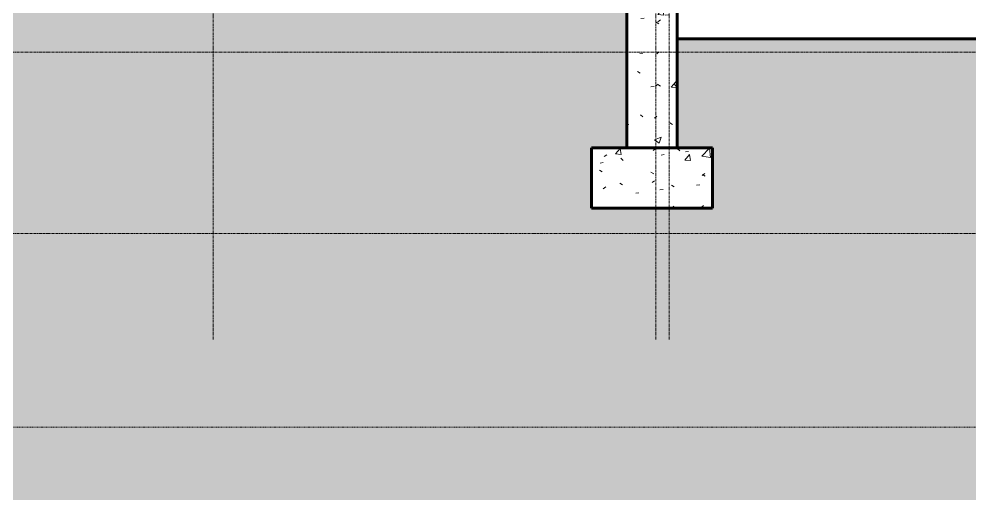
# Model space of a CAD drawing. Header units: inches. Extents: x -3207 to -1935, y -201 to 483.
# Drawn here: x -2751 to -2562.2, y -196.9 to -101.4 of the extents above; entities that cross this region are included whole.
import ezdxf

# ---------------------------------------------------------------- set-up
doc = ezdxf.new("R2010")
doc.units = ezdxf.units.IN
doc.header["$MEASUREMENT"] = 0
doc.linetypes.add('Aligning Line 1_8_', pattern=[0.25, 0.125, -0.125])
doc.linetypes.add('Grid Line 1_2_', pattern=[0.875, 0.5, -0.125, 0.125, -0.125])
for name, color, linetype, lineweight in [('A-FLOR-LEVL-1', 51, 'Grid Line 1_2_', 9), ('A-WALL-PATT-1', 111, 'Continuous', 9), ('C-TOPO', 7, 'Continuous', 9), ('C-TOPO-1', 7, 'Continuous', 60), ('G-ANNO-SYMB', 111, 'Aligning Line 1_8_', 9), ('S-FNDN-1', 32, 'Continuous', 60), ('S-FNDN-2', 32, 'Continuous', 9), ('S-GRID-1', 1, 'Grid Line 1_2_', 9)]:
    doc.layers.add(name, color=color, linetype=linetype, lineweight=lineweight)
pattern_1 = [(50, (-2625.466, 126.9), (13.77135, -1.20496), [1.44, -15.84]), (355, (-2625.466, 126.9), (-2.6644, 14.4422), [1.152, -12.672]), (100.451, (-2624.319, 126.799), (11.1071, 13.23737), [1.224, -13.462]), (46.184, (-2625.466, 130.74), (20.4913, -3.1779), [2.16, -23.76]), (96.636, (-2623.759, 130.475), (17.9459, 18.7032), [1.836, -20.193]), (351.184, (-2625.466, 130.74), (17.9454, 18.7026), [1.728, -19.008]), (21, (-2623.546, 129.78), (11.4605, -7.73037), [1.44, -15.84]), (326, (-2623.546, 129.78), (4.67135, 13.92315), [1.152, -12.672]), (71.451, (-2622.591, 129.136), (16.1321, 6.19284), [1.224, -13.462]), (37.5, (-2625.466, 126.9), (0.23312, 6.39175), [0.634, -11.885, 0.634, -12.23, -12.72]), (37.5, (-2625.466, 126.9), (0.23312, 6.39175), [-25.382, 0.634, -12.086]), (7.5, (-2625.466, 126.9), (5.05073, 7.57304), [0.634, -6.701, 0.634, -11.597, -4.848]), (7.5, (-2625.466, 126.9), (5.05073, 7.57304), [-19.565, 0.634, -4.214]), (327.5, (-2629.748, 126.9), (10.24958, -0.43289), [0.634, -4.166, 0.634, -14.342, -19.872]), (327.5, (-2629.748, 126.9), (10.24958, -0.43289), [-19.776, 0.634, -19.238]), (317.5, (-2631.668, 126.9), (11.1974, 1.92214), [0.634, -5.606, 0.634, -9.312, -14.112]), (317.5, (-2631.668, 126.9), (11.1974, 1.92214), [-16.186, 0.634, -13.478])]

msp = doc.modelspace()

# ---------------------------------------------------------------- hatches: boundary and pattern name
at = {"layer": 'A-WALL-PATT-1'}
h = msp.add_hatch(dxfattribs=at)
h.set_pattern_fill('FP_6', color=256, style=0, pattern_type=2)
h.set_pattern_definition(pattern_1)
h.paths.add_polyline_path([(-2630.33668, -127), (-2620.33668, -127), (-2620.33668, 4.25), (-2630.33668, 4.25), (-2630.33668, -121.58326)], flags=0)
at = {"layer": 'C-TOPO'}
msp.add_hatch(color=256, dxfattribs=at).paths.add_polyline_path([(-3144.15581, -196.92226), (-2630.33668, -196.92226), (-2630.33668, -139), (-2637.33668, -139), (-2637.33668, -127), (-2630.33668, -127), (-2630.33668, -58.73517), (-2634.66012, -58.73517), (-2683.6293, -58.09348), (-2796.33334, -67.46256), (-2867.01762, -69.52131), (-2937.36838, -73.54718), (-3007.6973, -77.17297), (-3077.78061, -104.50011), (-3114.96046, -101.87184), (-3121.11775, -102), (-3146.2357, -121.43778), (-3146.2357, -196.92226)], flags=0)
h = msp.add_hatch(color=256, dxfattribs=at)
h.paths.add_polyline_path([(-2613.33668, -196.92226), (-2326.33668, -196.92226), (-2326.33668, -109.375), (-2359.58668, -109.375), (-2359.58668, -105.38128), (-2414.85768, -105.38128), (-2418.8514, -109.375), (-2447.82197, -109.375), (-2451.81568, -105.38128), (-2620.33668, -105.38128), (-2620.33668, -127), (-2613.33668, -127), (-2613.33668, -139), (-2630.33668, -139), (-2630.33668, -196.92226), (-2620.33668, -196.92226)], flags=0)
h.paths.add_polyline_path([(-2348.78125, -129.58468), (-2349.42732, -129.56177), (-2350.04633, -129.49772), (-2350.63427, -129.32393), (-2351.16163, -129.04913), (-2351.60193, -128.68712), (-2351.93307, -128.25607), (-2352.14456, -127.73364), (-2352.20799, -127.27724), (-2352.13821, -126.77711), (-2351.93237, -126.30379), (-2351.60081, -125.88105), (-2351.16018, -125.53009), (-2350.63259, -125.26854), (-2349.98774, -125.10504), (-2349.40001, -125.06176), (-2348.78125, -125.0837), (-2348.1625, -125.1477), (-2347.57477, -125.32134), (-2347.04754, -125.59591), (-2346.60724, -125.95765), (-2346.27596, -126.38841), (-2346.0703, -126.8666), (-2346.00059, -127.36823), (-2346.0703, -127.86816), (-2346.27596, -128.34131), (-2346.60724, -128.76396), (-2347.0912, -129.13658), (-2347.57477, -129.37658), (-2348.1625, -129.53583)], flags=0)
at = {"layer": 'S-FNDN-2'}
h = msp.add_hatch(dxfattribs=at)
h.set_pattern_fill('FP_6', color=256, style=0, pattern_type=2)
h.set_pattern_definition(pattern_1)
h.paths.add_polyline_path([(-2637.33668, -139), (-2613.33668, -139), (-2613.33668, -127), (-2637.33668, -127)], flags=0)

# ---------------------------------------------------------------- linework, layer by layer
at = {"layer": 'A-FLOR-LEVL-1'}
for p, q in [((-1935.47917, -108), (-3194.57025, -108)), ((-1935.47917, -144), (-3194.57025, -144))]:
    msp.add_line(p, q, dxfattribs=at)
at = {"layer": 'C-TOPO'}
for q in [(-2620.33668, -105.38128), (-2451.81568, -105.38128)]:
    msp.add_line((-2578.44086, -105.38128), q, dxfattribs=at)
at = {"layer": 'C-TOPO-1'}
for p, q in [((-2578.44117, -105.38128), (-2620.33668, -105.38128)), ((-2451.81568, -105.38128), (-2578.44117, -105.38128))]:
    msp.add_line(p, q, dxfattribs=at)
at = {"layer": 'G-ANNO-SYMB'}
msp.add_line((-2876.84459, -182.48287), (-1983.8437, -182.48287), dxfattribs=at)
at = {"layer": 'S-FNDN-1'}
for p, q in [((-2630.33668, 4.25), (-2630.33668, -127)), ((-2620.33668, -127), (-2620.33668, -91.375)), ((-2613.33668, -127), (-2637.33668, -127)), ((-2637.33668, -127), (-2637.33668, -139)), ((-2613.33668, -139), (-2613.33668, -127)), ((-2637.33668, -139), (-2613.33668, -139))]:
    msp.add_line(p, q, dxfattribs=at)
at = {"layer": 'S-GRID-1'}
for p, q in [((-2712.46168, -165.07357), (-2712.46168, 454.14485)), ((-2624.58668, -165.07357), (-2624.58668, 454.14485)), ((-2621.89918, -165.07357), (-2621.89918, 454.14485))]:
    msp.add_line(p, q, dxfattribs=at)

doc.saveas('drawing.dxf')
